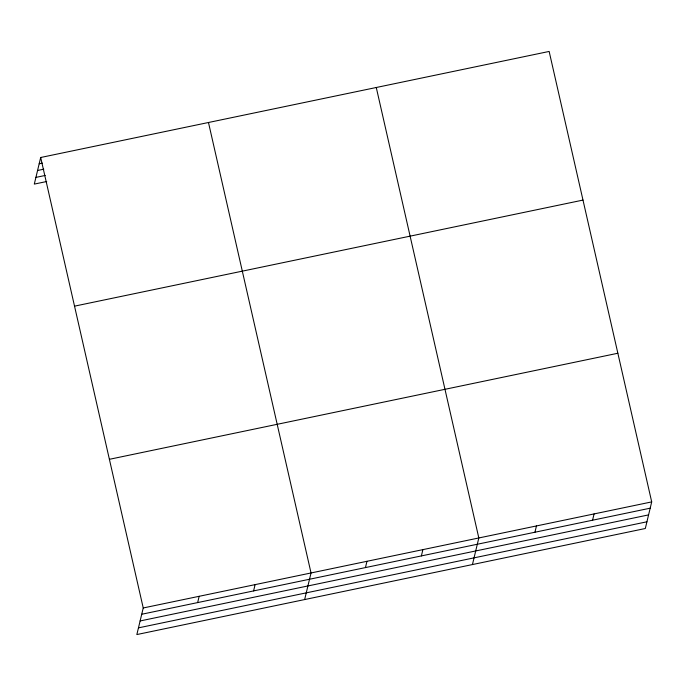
<?xml version="1.0" encoding="UTF-8"?>
<svg xmlns="http://www.w3.org/2000/svg" width="686" height="686" viewBox="0 0 686 686"><rect width="100%" height="100%" fill="white"/><g stroke="black" fill="none" stroke-linecap="round" stroke-linejoin="round"><path stroke-width="1.03" d="M40.688 157.497L143.237 607.967L136.848 634.559L645.312 528.503L651.7 501.903L549.152 51.441L40.688 157.497L34.3 184.097L46.725 181.507M197.654 602.582L199.163 596.297M253.588 590.92L255.098 584.635M304.644 599.564L311.032 572.964L208.475 122.502M365.449 567.588L366.959 561.302M421.384 555.917L422.893 549.632M472.44 564.561L478.819 537.961L376.271 87.499M534.943 532.233L536.452 525.948M592.567 520.211L594.076 513.925M39.179 163.782L42.283 163.139M37.567 170.488L43.784 169.193M35.912 177.391L45.233 175.453M74.525 306.153L582.989 200.089M109.391 459.311L617.854 353.247M143.237 607.967L651.7 501.903M141.728 614.253L650.191 508.189M140.115 620.959L648.579 514.894M138.461 627.862L646.924 521.797"/></g></svg>
